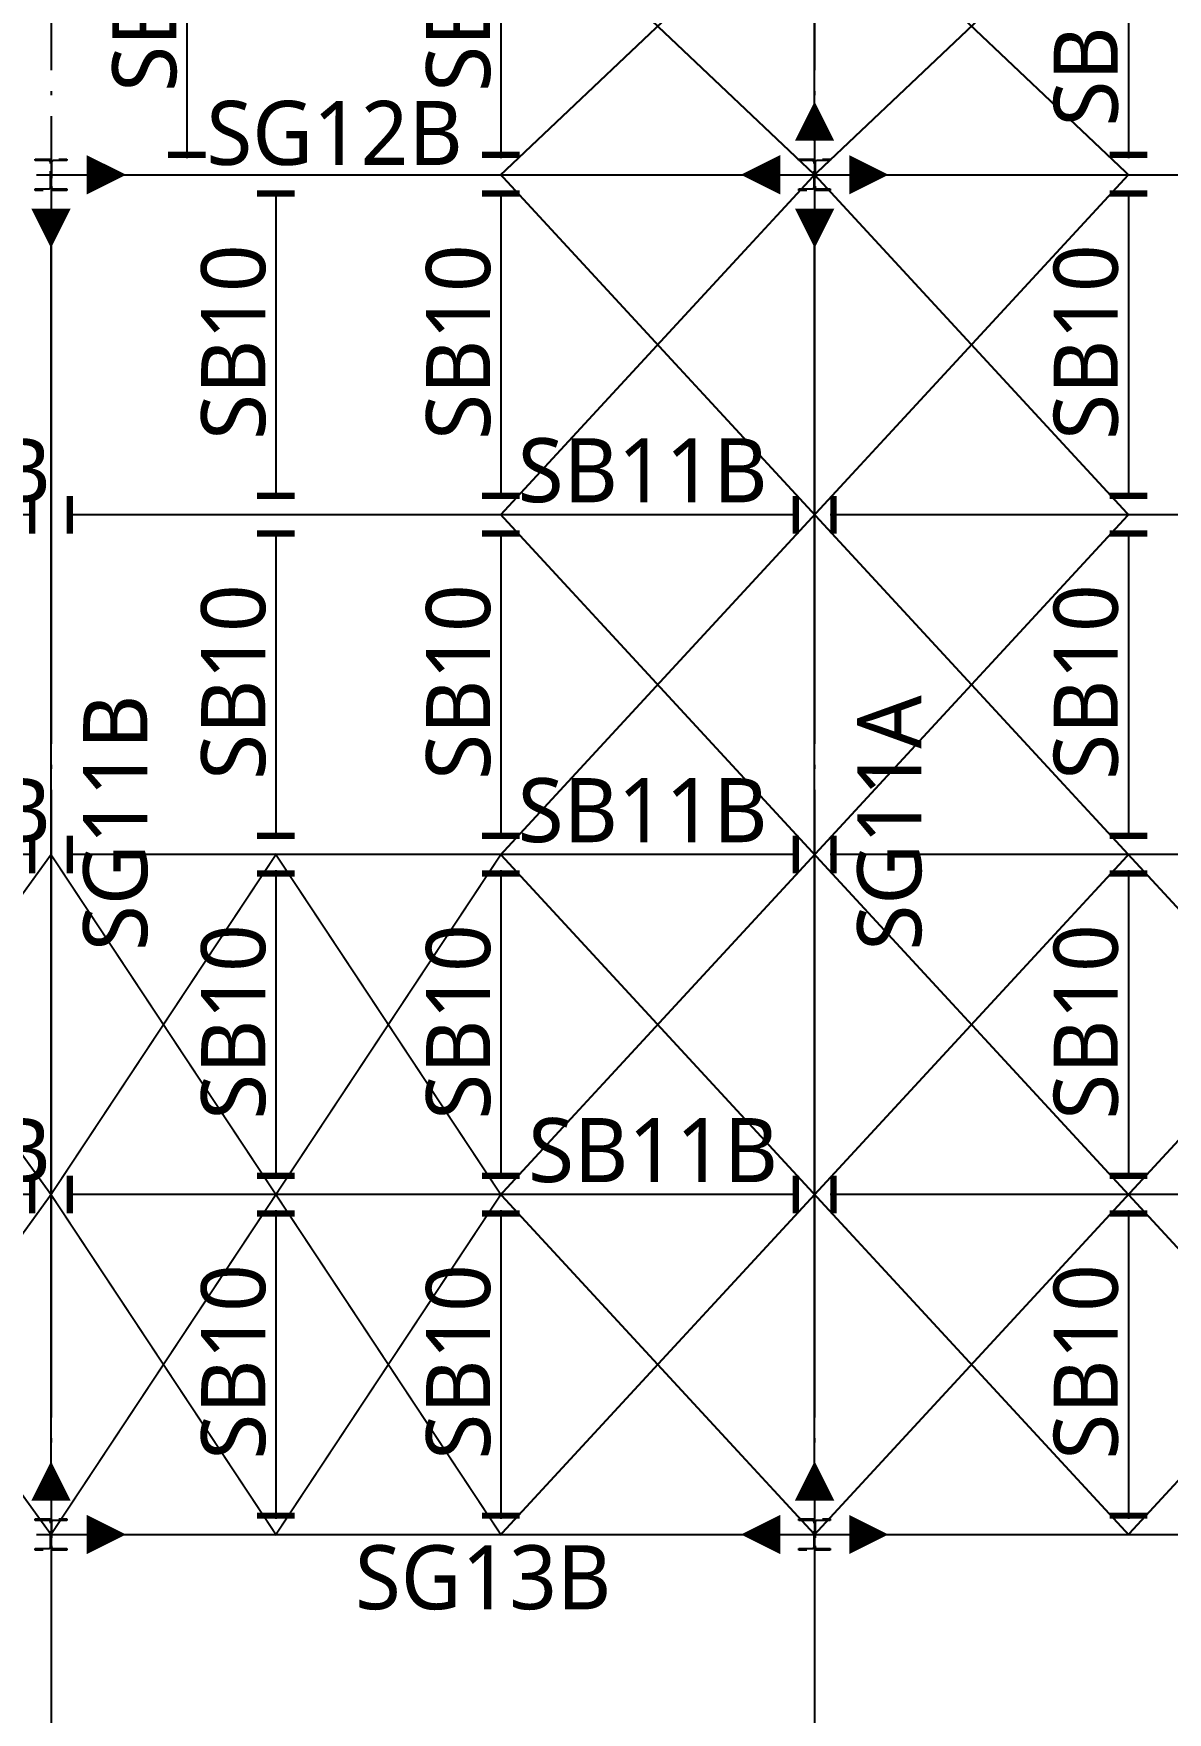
# Model space of a CAD drawing. Header units: millimetres. Extents: x -734060 to 504600, y -7739 to 118800.
# Drawn here: x 394433 to 405273, y 41199 to 57250 of the extents above; entities that cross this region are included whole.
import ezdxf

# ---------------------------------------------------------------- set-up
doc = ezdxf.new("R2010")
doc.units = ezdxf.units.MM
doc.header["$LTSCALE"] = 200
for name, pattern in [('CEN-GAUN', [32.2, 30, -1, 0.2, -1]), ('HIDDEN', [0.375, 0.25, -0.125]), ('PHANTOM2', [1.25, 0.625, -0.125, 0.125, -0.125, 0.125, -0.125])]:
    doc.linetypes.add(name, pattern=pattern)
doc.layers.get('DEFPOINTS').update_dxf_attribs({"color": 137})
for name, color, linetype in [('CEN', 1, 'CEN-GAUN'), ('ETC', 8, 'Continuous'), ('S-STG', 4, 'Continuous'), ('Z-STL-BEAM', 6, 'Continuous'), ('Z-하부구조체', 6, 'HIDDEN')]:
    doc.layers.add(name, color=color, linetype=linetype)
doc.styles.add('ROMANS', font='malgun.ttf')
doc.styles.add('휘츠', font='malgun.ttf')
doc.dimstyles.new('STL-MOM-150', dxfattribs={"dimscale": 150, "dimtxt": 3, "dimasz": 1, "dimexe": 1.25, "dimexo": 0.625, "dimgap": 1.5, "dimtad": 1, "dimtxsty": 'ROMANS', "dimblk": 'DOT_MOM', "dimcen": 0, "dimse1": 1, "dimse2": 1, "dimclrt": 2, "dimadec": 0, "dimazin": 0, "dimtfac": 1, "dimtmove": 2, "dimatfit": 3, "dimfxl": 1.25, "dimarcsym": 0})

# ---------------------------------------------------------------- blocks, each defined once
blk = doc.blocks.new('DOT_MOM')
at = {"color": 0}
blk.add_lwpolyline([(-3.5, 0, 0, 2.5, 0), (-1, 0, 2.5, 2.5, 0)], format="xyseb", dxfattribs=at)
blk = doc.blocks.new('*D296')
at = {"layer": 'DEFPOINTS', "color": 0, "transparency": 16777216}
for p in [(401900, 72725), (401900, 72725), (401900, 56075)]:
    blk.add_point(p, dxfattribs=at)
at = {"layer": 'S-STG', "lineweight": -2, "transparency": 16777216}
blk.add_line((401900, 56225), (401900, 72575), dxfattribs=at)
at = {"layer": 'S-STG', "lineweight": -2, "transparency": 16777216, "xscale": 150, "yscale": 150, "zscale": 150}
for p, rotation in [((401900, 72725), 90), ((401900, 56075), 270)]:
    blk.add_blockref('DOT_MOM', p, dxfattribs=dict(at, rotation=rotation))
at = {"layer": 'S-STG', "color": 4, "transparency": 16777216, "insert": (401318, 64597), "char_height": 875, "attachment_point": 5, "rotation": 90, "style": '휘츠'}
blk.add_mtext('{\\H0.7x;SG11}', dxfattribs=at)
blk = doc.blocks.new('*D298')
at = {"layer": 'DEFPOINTS', "color": 0, "transparency": 16777216}
for p in [(401900, 55725), (401900, 55725), (401900, 43075)]:
    blk.add_point(p, dxfattribs=at)
at = {"layer": 'S-STG', "lineweight": -2, "transparency": 16777216}
blk.add_line((401900, 43225), (401900, 55575), dxfattribs=at)
at = {"layer": 'S-STG', "lineweight": -2, "transparency": 16777216, "xscale": 150, "yscale": 150, "zscale": 150}
for p, rotation in [((401900, 55725), 90), ((401900, 43075), 270)]:
    blk.add_blockref('DOT_MOM', p, dxfattribs=dict(at, rotation=rotation))
at = {"layer": 'S-STG', "color": 4, "transparency": 16777216, "insert": (402618, 49703), "char_height": 875, "attachment_point": 5, "rotation": 90, "style": '휘츠'}
blk.add_mtext('{\\H0.7x;SG11A}', dxfattribs=at)
blk = doc.blocks.new('*D328')
at = {"layer": 'DEFPOINTS', "color": 0, "transparency": 16777216}
for p in [(402081, 55900), (413723, 55900), (413723, 55900)]:
    blk.add_point(p, dxfattribs=at)
at = {"layer": 'S-STG', "lineweight": -2, "transparency": 16777216}
blk.add_line((402231, 55900), (413573, 55900), dxfattribs=at)
at = {"layer": 'S-STG', "lineweight": -2, "transparency": 16777216, "xscale": 150, "yscale": 150, "zscale": 150, "rotation": 180}
blk.add_blockref('DOT_MOM', (402081, 55900), dxfattribs=at)
at = {"layer": 'S-STG', "lineweight": -2, "transparency": 16777216, "xscale": 150, "yscale": 150, "zscale": 150}
blk.add_blockref('DOT_MOM', (413723, 55900), dxfattribs=at)
at = {"layer": 'S-STG', "color": 4, "transparency": 16777216, "insert": (409100, 56359), "char_height": 875, "attachment_point": 5, "style": '휘츠'}
blk.add_mtext('{\\H0.7x;SG12}', dxfattribs=at)
blk = doc.blocks.new('*D334')
at = {"layer": 'DEFPOINTS', "color": 0, "transparency": 16777216}
for p in [(402081, 42900), (413723, 42900), (413723, 42900)]:
    blk.add_point(p, dxfattribs=at)
at = {"layer": 'S-STG', "lineweight": -2, "transparency": 16777216}
blk.add_line((402231, 42900), (413573, 42900), dxfattribs=at)
at = {"layer": 'S-STG', "lineweight": -2, "transparency": 16777216, "xscale": 150, "yscale": 150, "zscale": 150, "rotation": 180}
blk.add_blockref('DOT_MOM', (402081, 42900), dxfattribs=at)
at = {"layer": 'S-STG', "lineweight": -2, "transparency": 16777216, "xscale": 150, "yscale": 150, "zscale": 150}
blk.add_blockref('DOT_MOM', (413723, 42900), dxfattribs=at)
at = {"layer": 'S-STG', "color": 4, "transparency": 16777216, "insert": (408200, 42489), "char_height": 875, "attachment_point": 5, "style": '휘츠'}
blk.add_mtext('{\\H0.7x;SG13}', dxfattribs=at)
blk = doc.blocks.new('DOT_PIN')
at = {"layer": 'Z-STL-BEAM', "ltscale": 0.4, "const_width": 0.4}
blk.add_lwpolyline([(-1.2, 1.2), (-1.2, -1.2)], dxfattribs=at)
blk = doc.blocks.new('*D340')
at = {"layer": 'DEFPOINTS', "color": 0, "ltscale": 0.4, "transparency": 16777216}
for p in [(401900, 52650), (401900, 52650), (413900, 52650)]:
    blk.add_point(p, dxfattribs=at)
at = {"layer": 'Z-STL-BEAM', "lineweight": -2, "ltscale": 0.4, "transparency": 16777216}
blk.add_line((413750, 52650), (402050, 52650), dxfattribs=at)
at = {"layer": 'Z-STL-BEAM', "lineweight": -2, "ltscale": 0.4, "transparency": 16777216, "xscale": 150, "yscale": 150, "zscale": 150, "rotation": 180}
blk.add_blockref('DOT_PIN', (401900, 52650), dxfattribs=at)
at = {"layer": 'Z-STL-BEAM', "lineweight": -2, "ltscale": 0.4, "transparency": 16777216, "xscale": 150, "yscale": 150, "zscale": 150}
blk.add_blockref('DOT_PIN', (413900, 52650), dxfattribs=at)
at = {"layer": 'Z-STL-BEAM', "color": 2, "ltscale": 0.4, "transparency": 16777216, "insert": (409173, 53071), "char_height": 875, "attachment_point": 5, "style": '휘츠'}
blk.add_mtext('{\\H0.7x;SB11}', dxfattribs=at)
blk = doc.blocks.new('*D342')
at = {"layer": 'DEFPOINTS', "color": 0, "ltscale": 0.4, "transparency": 16777216}
for p in [(401900, 49400), (401900, 49400), (413900, 49400)]:
    blk.add_point(p, dxfattribs=at)
at = {"layer": 'Z-STL-BEAM', "lineweight": -2, "ltscale": 0.4, "transparency": 16777216}
blk.add_line((413750, 49400), (402050, 49400), dxfattribs=at)
at = {"layer": 'Z-STL-BEAM', "lineweight": -2, "ltscale": 0.4, "transparency": 16777216, "xscale": 150, "yscale": 150, "zscale": 150, "rotation": 180}
blk.add_blockref('DOT_PIN', (401900, 49400), dxfattribs=at)
at = {"layer": 'Z-STL-BEAM', "lineweight": -2, "ltscale": 0.4, "transparency": 16777216, "xscale": 150, "yscale": 150, "zscale": 150}
blk.add_blockref('DOT_PIN', (413900, 49400), dxfattribs=at)
at = {"layer": 'Z-STL-BEAM', "color": 2, "ltscale": 0.4, "transparency": 16777216, "insert": (409173, 49821), "char_height": 875, "attachment_point": 5, "style": '휘츠'}
blk.add_mtext('{\\H0.7x;SB11}', dxfattribs=at)
blk = doc.blocks.new('*D344')
at = {"layer": 'DEFPOINTS', "color": 0, "ltscale": 0.4, "transparency": 16777216}
for p in [(401900, 46150), (401900, 46150), (413900, 46150)]:
    blk.add_point(p, dxfattribs=at)
at = {"layer": 'Z-STL-BEAM', "lineweight": -2, "ltscale": 0.4, "transparency": 16777216}
blk.add_line((413750, 46150), (402050, 46150), dxfattribs=at)
at = {"layer": 'Z-STL-BEAM', "lineweight": -2, "ltscale": 0.4, "transparency": 16777216, "xscale": 150, "yscale": 150, "zscale": 150, "rotation": 180}
blk.add_blockref('DOT_PIN', (401900, 46150), dxfattribs=at)
at = {"layer": 'Z-STL-BEAM', "lineweight": -2, "ltscale": 0.4, "transparency": 16777216, "xscale": 150, "yscale": 150, "zscale": 150}
blk.add_blockref('DOT_PIN', (413900, 46150), dxfattribs=at)
at = {"layer": 'Z-STL-BEAM', "color": 2, "ltscale": 0.4, "transparency": 16777216, "insert": (409173, 46571), "char_height": 875, "attachment_point": 5, "style": '휘츠'}
blk.add_mtext('{\\H0.7x;SB11}', dxfattribs=at)
blk = doc.blocks.new('*D366')
at = {"layer": 'DEFPOINTS', "color": 0, "ltscale": 0.4, "transparency": 16777216}
for p in [(404900, 46150), (404900, 42900), (404900, 42900)]:
    blk.add_point(p, dxfattribs=at)
at = {"layer": 'Z-STL-BEAM', "lineweight": -2, "ltscale": 0.4, "transparency": 16777216}
blk.add_line((404900, 46000), (404900, 43050), dxfattribs=at)
at = {"layer": 'Z-STL-BEAM', "lineweight": -2, "ltscale": 0.4, "transparency": 16777216, "xscale": 150, "yscale": 150, "zscale": 150}
for p, rotation in [((404900, 46150), 90), ((404900, 42900), 270)]:
    blk.add_blockref('DOT_PIN', p, dxfattribs=dict(at, rotation=rotation))
at = {"layer": 'Z-STL-BEAM', "color": 2, "ltscale": 0.4, "transparency": 16777216, "insert": (404496, 44550), "char_height": 875, "attachment_point": 5, "rotation": 90, "style": '휘츠'}
blk.add_mtext('{\\H0.7x;SB10}', dxfattribs=at)
blk = doc.blocks.new('*D398')
at = {"layer": 'DEFPOINTS', "color": 0, "ltscale": 0.4, "transparency": 16777216}
for p in [(404900, 49400), (404900, 46150), (404900, 46150)]:
    blk.add_point(p, dxfattribs=at)
at = {"layer": 'Z-STL-BEAM', "lineweight": -2, "ltscale": 0.4, "transparency": 16777216}
blk.add_line((404900, 49250), (404900, 46300), dxfattribs=at)
at = {"layer": 'Z-STL-BEAM', "lineweight": -2, "ltscale": 0.4, "transparency": 16777216, "xscale": 150, "yscale": 150, "zscale": 150}
for p, rotation in [((404900, 49400), 90), ((404900, 46150), 270)]:
    blk.add_blockref('DOT_PIN', p, dxfattribs=dict(at, rotation=rotation))
at = {"layer": 'Z-STL-BEAM', "color": 2, "ltscale": 0.4, "transparency": 16777216, "insert": (404496, 47800), "char_height": 875, "attachment_point": 5, "rotation": 90, "style": '휘츠'}
blk.add_mtext('{\\H0.7x;SB10}', dxfattribs=at)
blk = doc.blocks.new('*D410')
at = {"layer": 'DEFPOINTS', "color": 0, "ltscale": 0.4, "transparency": 16777216}
for p in [(404900, 52650), (404900, 49400), (404900, 49400)]:
    blk.add_point(p, dxfattribs=at)
at = {"layer": 'Z-STL-BEAM', "lineweight": -2, "ltscale": 0.4, "transparency": 16777216}
blk.add_line((404900, 52500), (404900, 49550), dxfattribs=at)
at = {"layer": 'Z-STL-BEAM', "lineweight": -2, "ltscale": 0.4, "transparency": 16777216, "xscale": 150, "yscale": 150, "zscale": 150}
for p, rotation in [((404900, 52650), 90), ((404900, 49400), 270)]:
    blk.add_blockref('DOT_PIN', p, dxfattribs=dict(at, rotation=rotation))
at = {"layer": 'Z-STL-BEAM', "color": 2, "ltscale": 0.4, "transparency": 16777216, "insert": (404496, 51050), "char_height": 875, "attachment_point": 5, "rotation": 90, "style": '휘츠'}
blk.add_mtext('{\\H0.7x;SB10}', dxfattribs=at)
blk = doc.blocks.new('*D422')
at = {"layer": 'DEFPOINTS', "color": 0, "ltscale": 0.4, "transparency": 16777216}
for p in [(404900, 55900), (404900, 52650), (404900, 52650)]:
    blk.add_point(p, dxfattribs=at)
at = {"layer": 'Z-STL-BEAM', "lineweight": -2, "ltscale": 0.4, "transparency": 16777216}
blk.add_line((404900, 55750), (404900, 52800), dxfattribs=at)
at = {"layer": 'Z-STL-BEAM', "lineweight": -2, "ltscale": 0.4, "transparency": 16777216, "xscale": 150, "yscale": 150, "zscale": 150}
for p, rotation in [((404900, 55900), 90), ((404900, 52650), 270)]:
    blk.add_blockref('DOT_PIN', p, dxfattribs=dict(at, rotation=rotation))
at = {"layer": 'Z-STL-BEAM', "color": 2, "ltscale": 0.4, "transparency": 16777216, "insert": (404496, 54300), "char_height": 875, "attachment_point": 5, "rotation": 90, "style": '휘츠'}
blk.add_mtext('{\\H0.7x;SB10}', dxfattribs=at)
blk = doc.blocks.new('*D448')
at = {"layer": 'DEFPOINTS', "color": 0, "ltscale": 0.4, "transparency": 16777216}
for p in [(404900, 58740), (404900, 55910), (404900, 55910)]:
    blk.add_point(p, dxfattribs=at)
at = {"layer": 'Z-STL-BEAM', "lineweight": -2, "ltscale": 0.4, "transparency": 16777216}
blk.add_line((404900, 58590), (404900, 56060), dxfattribs=at)
at = {"layer": 'Z-STL-BEAM', "lineweight": -2, "ltscale": 0.4, "transparency": 16777216, "xscale": 150, "yscale": 150, "zscale": 150}
for p, rotation in [((404900, 58740), 90), ((404900, 55910), 270)]:
    blk.add_blockref('DOT_PIN', p, dxfattribs=dict(at, rotation=rotation))
at = {"layer": 'Z-STL-BEAM', "color": 2, "ltscale": 0.4, "transparency": 16777216, "insert": (404496, 57296), "char_height": 875, "attachment_point": 5, "rotation": 90, "style": '휘츠'}
blk.add_mtext('{\\H0.7x;SB10}', dxfattribs=at)
blk = doc.blocks.new('*D496')
at = {"layer": 'DEFPOINTS', "color": 0, "ltscale": 0.4, "transparency": 16777216}
for p in [(394600, 52650), (394600, 52650), (401900, 52650)]:
    blk.add_point(p, dxfattribs=at)
at = {"layer": 'Z-STL-BEAM', "lineweight": -2, "ltscale": 0.4, "transparency": 16777216}
blk.add_line((401750, 52650), (394750, 52650), dxfattribs=at)
at = {"layer": 'Z-STL-BEAM', "lineweight": -2, "ltscale": 0.4, "transparency": 16777216, "xscale": 150, "yscale": 150, "zscale": 150, "rotation": 180}
blk.add_blockref('DOT_PIN', (394600, 52650), dxfattribs=at)
at = {"layer": 'Z-STL-BEAM', "lineweight": -2, "ltscale": 0.4, "transparency": 16777216, "xscale": 150, "yscale": 150, "zscale": 150}
blk.add_blockref('DOT_PIN', (401900, 52650), dxfattribs=at)
at = {"layer": 'Z-STL-BEAM', "color": 2, "ltscale": 0.4, "transparency": 16777216, "insert": (400256, 53071), "char_height": 875, "attachment_point": 5, "style": '휘츠'}
blk.add_mtext('{\\H0.7x;SB11B}', dxfattribs=at)
blk = doc.blocks.new('*D498')
at = {"layer": 'DEFPOINTS', "color": 0, "ltscale": 0.4, "transparency": 16777216}
for p in [(398900, 46150), (398900, 42900), (398900, 42900)]:
    blk.add_point(p, dxfattribs=at)
at = {"layer": 'Z-STL-BEAM', "lineweight": -2, "ltscale": 0.4, "transparency": 16777216}
blk.add_line((398900, 46000), (398900, 43050), dxfattribs=at)
at = {"layer": 'Z-STL-BEAM', "lineweight": -2, "ltscale": 0.4, "transparency": 16777216, "xscale": 150, "yscale": 150, "zscale": 150}
for p, rotation in [((398900, 46150), 90), ((398900, 42900), 270)]:
    blk.add_blockref('DOT_PIN', p, dxfattribs=dict(at, rotation=rotation))
at = {"layer": 'Z-STL-BEAM', "color": 2, "ltscale": 0.4, "transparency": 16777216, "insert": (398496, 44550), "char_height": 875, "attachment_point": 5, "rotation": 90, "style": '휘츠'}
blk.add_mtext('{\\H0.7x;SB10}', dxfattribs=at)
blk = doc.blocks.new('*D500')
at = {"layer": 'DEFPOINTS', "color": 0, "ltscale": 0.4, "transparency": 16777216}
for p in [(396750, 46150), (396750, 42900), (396750, 42900)]:
    blk.add_point(p, dxfattribs=at)
at = {"layer": 'Z-STL-BEAM', "lineweight": -2, "ltscale": 0.4, "transparency": 16777216}
blk.add_line((396750, 46000), (396750, 43050), dxfattribs=at)
at = {"layer": 'Z-STL-BEAM', "lineweight": -2, "ltscale": 0.4, "transparency": 16777216, "xscale": 150, "yscale": 150, "zscale": 150}
for p, rotation in [((396750, 46150), 90), ((396750, 42900), 270)]:
    blk.add_blockref('DOT_PIN', p, dxfattribs=dict(at, rotation=rotation))
at = {"layer": 'Z-STL-BEAM', "color": 2, "ltscale": 0.4, "transparency": 16777216, "insert": (396346, 44550), "char_height": 875, "attachment_point": 5, "rotation": 90, "style": '휘츠'}
blk.add_mtext('{\\H0.7x;SB10}', dxfattribs=at)
blk = doc.blocks.new('*D514')
at = {"layer": 'DEFPOINTS', "color": 0, "ltscale": 0.4, "transparency": 16777216}
for p in [(398900, 49400), (398900, 46150), (398900, 46150)]:
    blk.add_point(p, dxfattribs=at)
at = {"layer": 'Z-STL-BEAM', "lineweight": -2, "ltscale": 0.4, "transparency": 16777216}
blk.add_line((398900, 49250), (398900, 46300), dxfattribs=at)
at = {"layer": 'Z-STL-BEAM', "lineweight": -2, "ltscale": 0.4, "transparency": 16777216, "xscale": 150, "yscale": 150, "zscale": 150}
for p, rotation in [((398900, 49400), 90), ((398900, 46150), 270)]:
    blk.add_blockref('DOT_PIN', p, dxfattribs=dict(at, rotation=rotation))
at = {"layer": 'Z-STL-BEAM', "color": 2, "ltscale": 0.4, "transparency": 16777216, "insert": (398496, 47800), "char_height": 875, "attachment_point": 5, "rotation": 90, "style": '휘츠'}
blk.add_mtext('{\\H0.7x;SB10}', dxfattribs=at)
blk = doc.blocks.new('*D516')
at = {"layer": 'DEFPOINTS', "color": 0, "ltscale": 0.4, "transparency": 16777216}
for p in [(396750, 49400), (396750, 46150), (396750, 46150)]:
    blk.add_point(p, dxfattribs=at)
at = {"layer": 'Z-STL-BEAM', "lineweight": -2, "ltscale": 0.4, "transparency": 16777216}
blk.add_line((396750, 49250), (396750, 46300), dxfattribs=at)
at = {"layer": 'Z-STL-BEAM', "lineweight": -2, "ltscale": 0.4, "transparency": 16777216, "xscale": 150, "yscale": 150, "zscale": 150}
for p, rotation in [((396750, 49400), 90), ((396750, 46150), 270)]:
    blk.add_blockref('DOT_PIN', p, dxfattribs=dict(at, rotation=rotation))
at = {"layer": 'Z-STL-BEAM', "color": 2, "ltscale": 0.4, "transparency": 16777216, "insert": (396346, 47800), "char_height": 875, "attachment_point": 5, "rotation": 90, "style": '휘츠'}
blk.add_mtext('{\\H0.7x;SB10}', dxfattribs=at)
blk = doc.blocks.new('*D520')
at = {"layer": 'DEFPOINTS', "color": 0, "ltscale": 0.4, "transparency": 16777216}
for p in [(398900, 52650), (398900, 49400), (398900, 49400)]:
    blk.add_point(p, dxfattribs=at)
at = {"layer": 'Z-STL-BEAM', "lineweight": -2, "ltscale": 0.4, "transparency": 16777216}
blk.add_line((398900, 52500), (398900, 49550), dxfattribs=at)
at = {"layer": 'Z-STL-BEAM', "lineweight": -2, "ltscale": 0.4, "transparency": 16777216, "xscale": 150, "yscale": 150, "zscale": 150}
for p, rotation in [((398900, 52650), 90), ((398900, 49400), 270)]:
    blk.add_blockref('DOT_PIN', p, dxfattribs=dict(at, rotation=rotation))
at = {"layer": 'Z-STL-BEAM', "color": 2, "ltscale": 0.4, "transparency": 16777216, "insert": (398496, 51050), "char_height": 875, "attachment_point": 5, "rotation": 90, "style": '휘츠'}
blk.add_mtext('{\\H0.7x;SB10}', dxfattribs=at)
blk = doc.blocks.new('*D522')
at = {"layer": 'DEFPOINTS', "color": 0, "ltscale": 0.4, "transparency": 16777216}
for p in [(396750, 52650), (396750, 49400), (396750, 49400)]:
    blk.add_point(p, dxfattribs=at)
at = {"layer": 'Z-STL-BEAM', "lineweight": -2, "ltscale": 0.4, "transparency": 16777216}
blk.add_line((396750, 52500), (396750, 49550), dxfattribs=at)
at = {"layer": 'Z-STL-BEAM', "lineweight": -2, "ltscale": 0.4, "transparency": 16777216, "xscale": 150, "yscale": 150, "zscale": 150}
for p, rotation in [((396750, 52650), 90), ((396750, 49400), 270)]:
    blk.add_blockref('DOT_PIN', p, dxfattribs=dict(at, rotation=rotation))
at = {"layer": 'Z-STL-BEAM', "color": 2, "ltscale": 0.4, "transparency": 16777216, "insert": (396346, 51050), "char_height": 875, "attachment_point": 5, "rotation": 90, "style": '휘츠'}
blk.add_mtext('{\\H0.7x;SB10}', dxfattribs=at)
blk = doc.blocks.new('*D526')
at = {"layer": 'DEFPOINTS', "color": 0, "ltscale": 0.4, "transparency": 16777216}
for p in [(398900, 55900), (398900, 52650), (398900, 52650)]:
    blk.add_point(p, dxfattribs=at)
at = {"layer": 'Z-STL-BEAM', "lineweight": -2, "ltscale": 0.4, "transparency": 16777216}
blk.add_line((398900, 55750), (398900, 52800), dxfattribs=at)
at = {"layer": 'Z-STL-BEAM', "lineweight": -2, "ltscale": 0.4, "transparency": 16777216, "xscale": 150, "yscale": 150, "zscale": 150}
for p, rotation in [((398900, 55900), 90), ((398900, 52650), 270)]:
    blk.add_blockref('DOT_PIN', p, dxfattribs=dict(at, rotation=rotation))
at = {"layer": 'Z-STL-BEAM', "color": 2, "ltscale": 0.4, "transparency": 16777216, "insert": (398496, 54300), "char_height": 875, "attachment_point": 5, "rotation": 90, "style": '휘츠'}
blk.add_mtext('{\\H0.7x;SB10}', dxfattribs=at)
blk = doc.blocks.new('*D528')
at = {"layer": 'DEFPOINTS', "color": 0, "ltscale": 0.4, "transparency": 16777216}
for p in [(396750, 55900), (396750, 52650), (396750, 52650)]:
    blk.add_point(p, dxfattribs=at)
at = {"layer": 'Z-STL-BEAM', "lineweight": -2, "ltscale": 0.4, "transparency": 16777216}
blk.add_line((396750, 55750), (396750, 52800), dxfattribs=at)
at = {"layer": 'Z-STL-BEAM', "lineweight": -2, "ltscale": 0.4, "transparency": 16777216, "xscale": 150, "yscale": 150, "zscale": 150}
for p, rotation in [((396750, 55900), 90), ((396750, 52650), 270)]:
    blk.add_blockref('DOT_PIN', p, dxfattribs=dict(at, rotation=rotation))
at = {"layer": 'Z-STL-BEAM', "color": 2, "ltscale": 0.4, "transparency": 16777216, "insert": (396346, 54300), "char_height": 875, "attachment_point": 5, "rotation": 90, "style": '휘츠'}
blk.add_mtext('{\\H0.7x;SB10}', dxfattribs=at)
blk = doc.blocks.new('*D782')
at = {"layer": 'DEFPOINTS', "color": 0, "transparency": 16777216}
for p in [(394792, 42900), (401721, 42900), (401721, 42900)]:
    blk.add_point(p, dxfattribs=at)
at = {"layer": 'S-STG', "lineweight": -2, "transparency": 16777216}
blk.add_line((394942, 42900), (401571, 42900), dxfattribs=at)
at = {"layer": 'S-STG', "lineweight": -2, "transparency": 16777216, "xscale": 150, "yscale": 150, "zscale": 150, "rotation": 180}
blk.add_blockref('DOT_MOM', (394792, 42900), dxfattribs=at)
at = {"layer": 'S-STG', "lineweight": -2, "transparency": 16777216, "xscale": 150, "yscale": 150, "zscale": 150}
blk.add_blockref('DOT_MOM', (401721, 42900), dxfattribs=at)
at = {"layer": 'S-STG', "color": 4, "transparency": 16777216, "insert": (398731, 42487), "char_height": 875, "attachment_point": 5, "style": '휘츠'}
blk.add_mtext('{\\H0.7x;SG13B}', dxfattribs=at)
blk = doc.blocks.new('*D786')
at = {"layer": 'DEFPOINTS', "color": 0, "transparency": 16777216}
for p in [(394792, 55900), (401721, 55900), (401721, 55900)]:
    blk.add_point(p, dxfattribs=at)
at = {"layer": 'S-STG', "lineweight": -2, "transparency": 16777216}
blk.add_line((394942, 55900), (401571, 55900), dxfattribs=at)
at = {"layer": 'S-STG', "lineweight": -2, "transparency": 16777216, "xscale": 150, "yscale": 150, "zscale": 150, "rotation": 180}
blk.add_blockref('DOT_MOM', (394792, 55900), dxfattribs=at)
at = {"layer": 'S-STG', "lineweight": -2, "transparency": 16777216, "xscale": 150, "yscale": 150, "zscale": 150}
blk.add_blockref('DOT_MOM', (401721, 55900), dxfattribs=at)
at = {"layer": 'S-STG', "color": 4, "transparency": 16777216, "insert": (397311, 56296), "char_height": 875, "attachment_point": 5, "style": '휘츠'}
blk.add_mtext('{\\H0.7x;SG12B}', dxfattribs=at)
blk = doc.blocks.new('*D788')
at = {"layer": 'DEFPOINTS', "color": 0, "transparency": 16777216}
for p in [(394600, 55725), (394600, 55725), (394600, 43075)]:
    blk.add_point(p, dxfattribs=at)
at = {"layer": 'S-STG', "lineweight": -2, "transparency": 16777216}
blk.add_line((394600, 43225), (394600, 55575), dxfattribs=at)
at = {"layer": 'S-STG', "lineweight": -2, "transparency": 16777216, "xscale": 150, "yscale": 150, "zscale": 150}
for p, rotation in [((394600, 55725), 90), ((394600, 43075), 270)]:
    blk.add_blockref('DOT_MOM', p, dxfattribs=dict(at, rotation=rotation))
at = {"layer": 'S-STG', "color": 4, "transparency": 16777216, "insert": (395218, 49703), "char_height": 875, "attachment_point": 5, "rotation": 90, "style": '휘츠'}
blk.add_mtext('{\\H0.7x;SG11B}', dxfattribs=at)
blk = doc.blocks.new('*D790')
at = {"layer": 'DEFPOINTS', "color": 0, "ltscale": 0.4, "transparency": 16777216}
for p in [(389900, 52650), (389900, 52650), (394600, 52650)]:
    blk.add_point(p, dxfattribs=at)
at = {"layer": 'Z-STL-BEAM', "lineweight": -2, "ltscale": 0.4, "transparency": 16777216}
blk.add_line((394450, 52650), (390050, 52650), dxfattribs=at)
at = {"layer": 'Z-STL-BEAM', "lineweight": -2, "ltscale": 0.4, "transparency": 16777216, "xscale": 150, "yscale": 150, "zscale": 150, "rotation": 180}
blk.add_blockref('DOT_PIN', (389900, 52650), dxfattribs=at)
at = {"layer": 'Z-STL-BEAM', "lineweight": -2, "ltscale": 0.4, "transparency": 16777216, "xscale": 150, "yscale": 150, "zscale": 150}
blk.add_blockref('DOT_PIN', (394600, 52650), dxfattribs=at)
at = {"layer": 'Z-STL-BEAM', "color": 2, "ltscale": 0.4, "transparency": 16777216, "insert": (393403, 53071), "char_height": 875, "attachment_point": 5, "style": '휘츠'}
blk.add_mtext('{\\H0.7x;SB11B}', dxfattribs=at)
blk = doc.blocks.new('*D792')
at = {"layer": 'DEFPOINTS', "color": 0, "ltscale": 0.4, "transparency": 16777216}
for p in [(394600, 49400), (394600, 49400), (401900, 49400)]:
    blk.add_point(p, dxfattribs=at)
at = {"layer": 'Z-STL-BEAM', "lineweight": -2, "ltscale": 0.4, "transparency": 16777216}
blk.add_line((401750, 49400), (394750, 49400), dxfattribs=at)
at = {"layer": 'Z-STL-BEAM', "lineweight": -2, "ltscale": 0.4, "transparency": 16777216, "xscale": 150, "yscale": 150, "zscale": 150, "rotation": 180}
blk.add_blockref('DOT_PIN', (394600, 49400), dxfattribs=at)
at = {"layer": 'Z-STL-BEAM', "lineweight": -2, "ltscale": 0.4, "transparency": 16777216, "xscale": 150, "yscale": 150, "zscale": 150}
blk.add_blockref('DOT_PIN', (401900, 49400), dxfattribs=at)
at = {"layer": 'Z-STL-BEAM', "color": 2, "ltscale": 0.4, "transparency": 16777216, "insert": (400256, 49821), "char_height": 875, "attachment_point": 5, "style": '휘츠'}
blk.add_mtext('{\\H0.7x;SB11B}', dxfattribs=at)
blk = doc.blocks.new('*D794')
at = {"layer": 'DEFPOINTS', "color": 0, "ltscale": 0.4, "transparency": 16777216}
for p in [(389900, 49400), (389900, 49400), (394600, 49400)]:
    blk.add_point(p, dxfattribs=at)
at = {"layer": 'Z-STL-BEAM', "lineweight": -2, "ltscale": 0.4, "transparency": 16777216}
blk.add_line((394450, 49400), (390050, 49400), dxfattribs=at)
at = {"layer": 'Z-STL-BEAM', "lineweight": -2, "ltscale": 0.4, "transparency": 16777216, "xscale": 150, "yscale": 150, "zscale": 150, "rotation": 180}
blk.add_blockref('DOT_PIN', (389900, 49400), dxfattribs=at)
at = {"layer": 'Z-STL-BEAM', "lineweight": -2, "ltscale": 0.4, "transparency": 16777216, "xscale": 150, "yscale": 150, "zscale": 150}
blk.add_blockref('DOT_PIN', (394600, 49400), dxfattribs=at)
at = {"layer": 'Z-STL-BEAM', "color": 2, "ltscale": 0.4, "transparency": 16777216, "insert": (393403, 49821), "char_height": 875, "attachment_point": 5, "style": '휘츠'}
blk.add_mtext('{\\H0.7x;SB11B}', dxfattribs=at)
blk = doc.blocks.new('*D796')
at = {"layer": 'DEFPOINTS', "color": 0, "ltscale": 0.4, "transparency": 16777216}
for p in [(394600, 46150), (394600, 46150), (401900, 46150)]:
    blk.add_point(p, dxfattribs=at)
at = {"layer": 'Z-STL-BEAM', "lineweight": -2, "ltscale": 0.4, "transparency": 16777216}
blk.add_line((401750, 46150), (394750, 46150), dxfattribs=at)
at = {"layer": 'Z-STL-BEAM', "lineweight": -2, "ltscale": 0.4, "transparency": 16777216, "xscale": 150, "yscale": 150, "zscale": 150, "rotation": 180}
blk.add_blockref('DOT_PIN', (394600, 46150), dxfattribs=at)
at = {"layer": 'Z-STL-BEAM', "lineweight": -2, "ltscale": 0.4, "transparency": 16777216, "xscale": 150, "yscale": 150, "zscale": 150}
blk.add_blockref('DOT_PIN', (401900, 46150), dxfattribs=at)
at = {"layer": 'Z-STL-BEAM', "color": 2, "ltscale": 0.4, "transparency": 16777216, "insert": (400356, 46571), "char_height": 875, "attachment_point": 5, "style": '휘츠'}
blk.add_mtext('{\\H0.7x;SB11B}', dxfattribs=at)
blk = doc.blocks.new('*D798')
at = {"layer": 'DEFPOINTS', "color": 0, "ltscale": 0.4, "transparency": 16777216}
for p in [(389900, 46150), (389900, 46150), (394600, 46150)]:
    blk.add_point(p, dxfattribs=at)
at = {"layer": 'Z-STL-BEAM', "lineweight": -2, "ltscale": 0.4, "transparency": 16777216}
blk.add_line((394450, 46150), (390050, 46150), dxfattribs=at)
at = {"layer": 'Z-STL-BEAM', "lineweight": -2, "ltscale": 0.4, "transparency": 16777216, "xscale": 150, "yscale": 150, "zscale": 150, "rotation": 180}
blk.add_blockref('DOT_PIN', (389900, 46150), dxfattribs=at)
at = {"layer": 'Z-STL-BEAM', "lineweight": -2, "ltscale": 0.4, "transparency": 16777216, "xscale": 150, "yscale": 150, "zscale": 150}
blk.add_blockref('DOT_PIN', (394600, 46150), dxfattribs=at)
at = {"layer": 'Z-STL-BEAM', "color": 2, "ltscale": 0.4, "transparency": 16777216, "insert": (393403, 46571), "char_height": 875, "attachment_point": 5, "style": '휘츠'}
blk.add_mtext('{\\H0.7x;SB11B}', dxfattribs=at)
blk = doc.blocks.new('*D870')
at = {"layer": 'DEFPOINTS', "color": 0, "ltscale": 0.4, "transparency": 16777216}
for p in [(395900, 58740), (395900, 55910), (395900, 55910)]:
    blk.add_point(p, dxfattribs=at)
at = {"layer": 'Z-STL-BEAM', "lineweight": -2, "ltscale": 0.4, "transparency": 16777216}
blk.add_line((395900, 58590), (395900, 56060), dxfattribs=at)
at = {"layer": 'Z-STL-BEAM', "lineweight": -2, "ltscale": 0.4, "transparency": 16777216, "xscale": 150, "yscale": 150, "zscale": 150}
for p, rotation in [((395900, 58740), 90), ((395900, 55910), 270)]:
    blk.add_blockref('DOT_PIN', p, dxfattribs=dict(at, rotation=rotation))
at = {"layer": 'Z-STL-BEAM', "color": 2, "ltscale": 0.4, "transparency": 16777216, "insert": (395496, 57628), "char_height": 875, "attachment_point": 5, "rotation": 90, "style": '휘츠'}
blk.add_mtext('{\\H0.7x;SB10}', dxfattribs=at)
blk = doc.blocks.new('*D872')
at = {"layer": 'DEFPOINTS', "color": 0, "ltscale": 0.4, "transparency": 16777216}
for p in [(398900, 58740), (398900, 55910), (398900, 55910)]:
    blk.add_point(p, dxfattribs=at)
at = {"layer": 'Z-STL-BEAM', "lineweight": -2, "ltscale": 0.4, "transparency": 16777216}
blk.add_line((398900, 58590), (398900, 56060), dxfattribs=at)
at = {"layer": 'Z-STL-BEAM', "lineweight": -2, "ltscale": 0.4, "transparency": 16777216, "xscale": 150, "yscale": 150, "zscale": 150}
for p, rotation in [((398900, 58740), 90), ((398900, 55910), 270)]:
    blk.add_blockref('DOT_PIN', p, dxfattribs=dict(at, rotation=rotation))
at = {"layer": 'Z-STL-BEAM', "color": 2, "ltscale": 0.4, "transparency": 16777216, "insert": (398496, 57628), "char_height": 875, "attachment_point": 5, "rotation": 90, "style": '휘츠'}
blk.add_mtext('{\\H0.7x;SB10}', dxfattribs=at)

msp = doc.modelspace()

# ---------------------------------------------------------------- linework, layer by layer
at = {"layer": 'CEN'}
for p, q in [((394600, 95100), (394600, 32900)), ((401900, 95100), (401900, 32900)), ((368700, 55900), (453900, 55900)), ((368700, 42900), (453900, 42900))]:
    msp.add_line(p, q, dxfattribs=at)
at = {"layer": 'ETC', "color": 6, "linetype": 'PHANTOM2', "ltscale": 6, "const_width": 18}
for points in [[(401900, 61570), (398900, 58740), (401900, 55900), (398900, 52650), (401900, 49400)], [(398900, 61570), (401900, 58740), (398900, 55900), (401900, 52650), (398900, 49400)], [(404900, 61570), (401900, 58740), (404900, 55900), (401900, 52650), (404900, 49400)], [(401900, 61570), (404900, 58740), (401900, 55900), (404900, 52650), (401900, 49400)], [(389900, 46150), (392250, 49400), (394600, 46150), (396750, 49400), (398900, 46150), (401900, 49400)], [(389900, 49400), (392250, 46150), (394600, 49400), (396750, 46150), (398900, 49400), (401900, 46150)], [(401900, 46150), (404900, 49400), (407902.126, 46150), (410900, 49400), (413900, 46150)], [(401900, 49400), (404900, 46150), (407902.126, 49400), (410900, 46150), (413900, 49400)], [(389900, 42900), (392250, 46150), (394600, 42900), (396750, 46150), (398900, 42900), (401900, 46150)], [(389900, 46150), (392250, 42900), (394600, 46150), (396750, 42900), (398900, 46150), (401900, 42900)], [(401900, 42900), (404900, 46150), (407902.126, 42900), (410900, 46150), (413900, 42900)], [(401900, 46150), (404900, 42900), (407902.126, 46150), (410900, 42900), (413900, 46150)]]:
    msp.add_lwpolyline(points, dxfattribs=at)
at = {"layer": 'Z-하부구조체', "ltscale": 3}
for points in [[(394450, 55750), (394450, 55765), (394577, 55765, 0.414213562), (394595, 55783), (394595, 56017, 0.414213562), (394577, 56035), (394450, 56035), (394450, 56050), (394750, 56050), (394750, 56035), (394623, 56035, 0.414213562), (394605, 56017), (394605, 55783, 0.414213562), (394623, 55765), (394750, 55765), (394750, 55750)], [(401750, 55750), (401750, 55765), (401877, 55765, 0.414213562), (401895, 55783), (401895, 56017, 0.414213562), (401877, 56035), (401750, 56035), (401750, 56050), (402050, 56050), (402050, 56035), (401923, 56035, 0.414213562), (401905, 56017), (401905, 55783, 0.414213562), (401923, 55765), (402050, 55765), (402050, 55750)], [(394450, 42750), (394450, 42765), (394577, 42765, 0.414213562), (394595, 42783), (394595, 43017, 0.414213562), (394577, 43035), (394450, 43035), (394450, 43050), (394750, 43050), (394750, 43035), (394623, 43035, 0.414213562), (394605, 43017), (394605, 42783, 0.414213562), (394623, 42765), (394750, 42765), (394750, 42750)], [(401750, 42750), (401750, 42765), (401877, 42765, 0.414213562), (401895, 42783), (401895, 43017, 0.414213562), (401877, 43035), (401750, 43035), (401750, 43050), (402050, 43050), (402050, 43035), (401923, 43035, 0.414213562), (401905, 43017), (401905, 42783, 0.414213562), (401923, 42765), (402050, 42765), (402050, 42750)]]:
    msp.add_lwpolyline(points, format="xyb", close=True, dxfattribs=at)

# ---------------------------------------------------------------- dimensions: what is measured, and where the dimension line sits
at = {"layer": 'S-STG'}
for base, p1, p2, text, picture, middle in [((401900, 72725), (401900, 56075), (401900, 72725), '{\\H0.7x;SG11}', '*D296', (401318, 64596.553)), ((394600, 55725), (394600, 43075), (394600, 55725), '{\\H0.7x;SG11B}', '*D788', (395218, 49702.848)), ((401900, 55725), (401900, 43075), (401900, 55725), '{\\H0.7x;SG11A}', '*D298', (402618, 49702.848))]:
    dim = msp.add_linear_dim(base=base, p1=p1, p2=p2, angle=90, text=text, dimstyle='STL-MOM-150', override={"dimscale": 0, "dimtxt": 875, "dimasz": 150, "dimexe": 156.25, "dimexo": 78.125, "dimgap": 75, "dimtxsty": '휘츠', "dimcen": 0, "dimclrd": 256, "dimclrt": 4, "dimtix": 0, "dimtofl": 1, "dimtmove": 2, "dimatfit": 3}, dxfattribs=at)
    dim.commit()
    dim.dimension.update_dxf_attribs({"geometry": picture, "text_midpoint": middle, "dimtype": 160})
for base, p1, p2, text, picture, middle in [((401721.292, 55900), (394791.718, 55900), (401721.292, 55900), '{\\H0.7x;SG12B}', '*D786', (397310.597, 56295.992)), ((413723.452, 55900), (402080.801, 55900), (413723.452, 55900), '{\\H0.7x;SG12}', '*D328', (409099.808, 56358.614)), ((401721.292, 42900), (394791.718, 42900), (401721.292, 42900), '{\\H0.7x;SG13B}', '*D782', (398730.923, 42486.712)), ((413723.452, 42900), (402080.801, 42900), (413723.452, 42900), '{\\H0.7x;SG13}', '*D334', (408199.808, 42489.365))]:
    dim = msp.add_linear_dim(base=base, p1=p1, p2=p2, text=text, dimstyle='STL-MOM-150', override={"dimscale": 0, "dimtxt": 875, "dimasz": 150, "dimexe": 156.25, "dimexo": 78.125, "dimgap": 75, "dimtxsty": '휘츠', "dimcen": 0, "dimclrd": 256, "dimclrt": 4, "dimtix": 0, "dimtofl": 1, "dimtmove": 2, "dimatfit": 3}, dxfattribs=at)
    dim.commit()
    dim.dimension.update_dxf_attribs({"geometry": picture, "text_midpoint": middle, "dimtype": 160})
at = {"layer": 'Z-STL-BEAM', "ltscale": 0.4}
for base, p1, p2, angle, text, picture, middle in [((395900, 55910), (395900, 58740), (395900, 55910), 270, '{\\H0.7x;SB10}', '*D870', (395496.339, 57627.749)), ((398900, 55910), (398900, 58740), (398900, 55910), 270, '{\\H0.7x;SB10}', '*D872', (398496.339, 57627.749)), ((404900, 55910), (404900, 58740), (404900, 55910), 270, '{\\H0.7x;SB10}', '*D448', (404496.339, 57295.816)), ((396750, 52650), (396750, 55900), (396750, 52650), 270, '{\\H0.7x;SB10}', '*D528', (396346.339, 54299.984)), ((398900, 52650), (398900, 55900), (398900, 52650), 270, '{\\H0.7x;SB10}', '*D526', (398496.339, 54299.984)), ((404900, 52650), (404900, 55900), (404900, 52650), 270, '{\\H0.7x;SB10}', '*D422', (404496.339, 54299.984)), ((389900, 52650), (394600, 52650), (389900, 52650), 180, '{\\H0.7x;SB11B}', '*D790', (393403.398, 53070.636)), ((394600, 52650), (401900, 52650), (394600, 52650), 180, '{\\H0.7x;SB11B}', '*D496', (400255.717, 53070.636)), ((401900, 52650), (413900, 52650), (401900, 52650), 180, '{\\H0.7x;SB11}', '*D340', (409173.298, 53070.636)), ((396750, 49400), (396750, 52650), (396750, 49400), 270, '{\\H0.7x;SB10}', '*D522', (396346.339, 51049.984)), ((398900, 49400), (398900, 52650), (398900, 49400), 270, '{\\H0.7x;SB10}', '*D520', (398496.339, 51049.984)), ((404900, 49400), (404900, 52650), (404900, 49400), 270, '{\\H0.7x;SB10}', '*D410', (404496.339, 51049.984)), ((389900, 49400), (394600, 49400), (389900, 49400), 180, '{\\H0.7x;SB11B}', '*D794', (393403.398, 49820.636)), ((394600, 49400), (401900, 49400), (394600, 49400), 180, '{\\H0.7x;SB11B}', '*D792', (400255.717, 49820.636)), ((401900, 49400), (413900, 49400), (401900, 49400), 180, '{\\H0.7x;SB11}', '*D342', (409173.298, 49820.636)), ((396750, 46150), (396750, 49400), (396750, 46150), 270, '{\\H0.7x;SB10}', '*D516', (396346.339, 47799.984)), ((398900, 46150), (398900, 49400), (398900, 46150), 270, '{\\H0.7x;SB10}', '*D514', (398496.339, 47799.984)), ((404900, 46150), (404900, 49400), (404900, 46150), 270, '{\\H0.7x;SB10}', '*D398', (404496.339, 47799.984)), ((389900, 46150), (394600, 46150), (389900, 46150), 180, '{\\H0.7x;SB11B}', '*D798', (393403.398, 46570.636)), ((394600, 46150), (401900, 46150), (394600, 46150), 180, '{\\H0.7x;SB11B}', '*D796', (400355.717, 46570.636)), ((401900, 46150), (413900, 46150), (401900, 46150), 180, '{\\H0.7x;SB11}', '*D344', (409173.298, 46570.636)), ((396750, 42900), (396750, 46150), (396750, 42900), 270, '{\\H0.7x;SB10}', '*D500', (396346.339, 44549.984)), ((398900, 42900), (398900, 46150), (398900, 42900), 270, '{\\H0.7x;SB10}', '*D498', (398496.339, 44549.984)), ((404900, 42900), (404900, 46150), (404900, 42900), 270, '{\\H0.7x;SB10}', '*D366', (404496.339, 44549.984))]:
    dim = msp.add_linear_dim(base=base, p1=p1, p2=p2, angle=angle, text=text, dimstyle='STL-MOM-150', override={"dimscale": 0, "dimtxt": 875, "dimasz": 150, "dimexe": 156.25, "dimexo": 78.125, "dimgap": 75, "dimtxsty": '휘츠', "dimblk1": 'DOT_PIN', "dimblk2": 'DOT_PIN', "dimsah": 1, "dimcen": 0, "dimclrd": 256, "dimtix": 0, "dimtofl": 1, "dimtmove": 2, "dimatfit": 3}, dxfattribs=at)
    dim.commit()
    dim.dimension.update_dxf_attribs({"geometry": picture, "text_midpoint": middle, "dimtype": 160})

doc.saveas('drawing.dxf')
